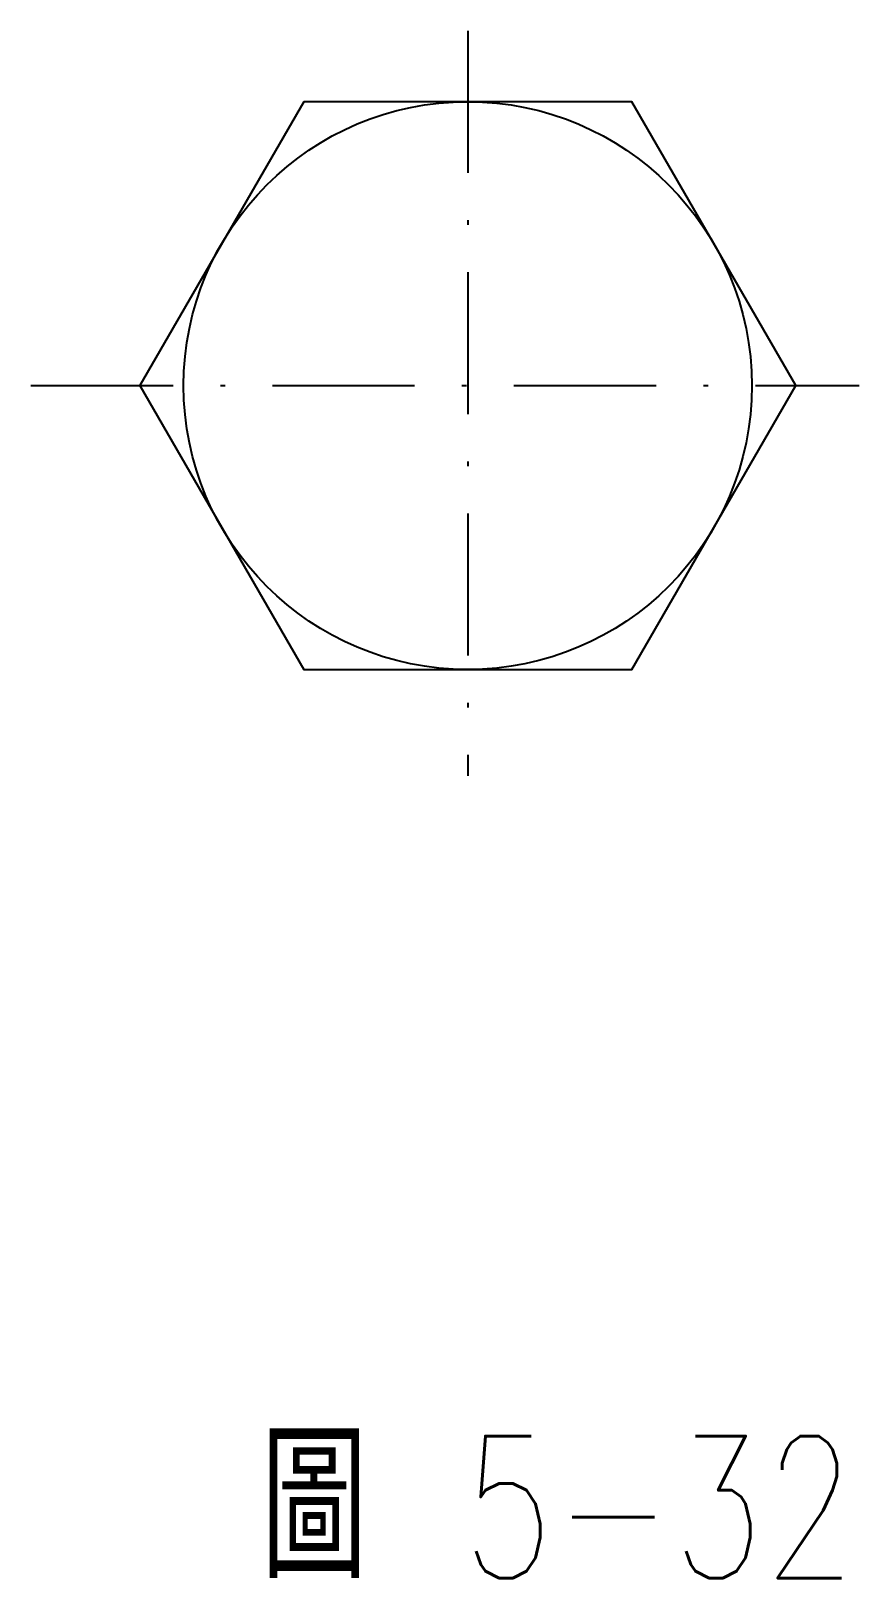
# Model space of a CAD drawing. Extents: x 248.8 to 266.3, y 273.9 to 306.6.
import ezdxf

# ---------------------------------------------------------------- set-up
doc = ezdxf.new("R2010")
doc.units = 0
doc.linetypes.add('CEN3', pattern=[5, 3, -1, 0, -1])
doc.layers.get('0').update_dxf_attribs({"color": 3, "linetype": 'CONTINUOUS'})
doc.layers.add('CENT3', color=1, linetype='CEN3')
doc.layers.add('輪廓線', color=7, linetype='CONTINUOUS')
doc.styles.add('CNS', font='txt.shx', dxfattribs={"width": 0.75, "height": 3, "bigfont": 'chineset.shx'})

msp = doc.modelspace()

# ---------------------------------------------------------------- linework, layer by layer
msp.add_circle((258.038, 299.094), 6)
at = {"layer": 'CENT3'}
for p, q in [((258.038, 306.589), (258.038, 290.846)), ((248.814, 299.094), (266.301, 299.094))]:
    msp.add_line(p, q, dxfattribs=at)
at = {"layer": '輪廓線'}
msp.add_lwpolyline([(254.574, 305.094), (251.11, 299.094), (254.574, 293.094), (261.502, 293.094), (264.966, 299.094), (261.502, 305.094)], close=True, dxfattribs=at)

# ---------------------------------------------------------------- texts
at = {"layer": '輪廓線', "style": 'CNS', "width": 0.75}
msp.add_text('圖 5-32', height=3, dxfattribs=at).set_placement((253.673, 273.896))

doc.saveas('drawing.dxf')
